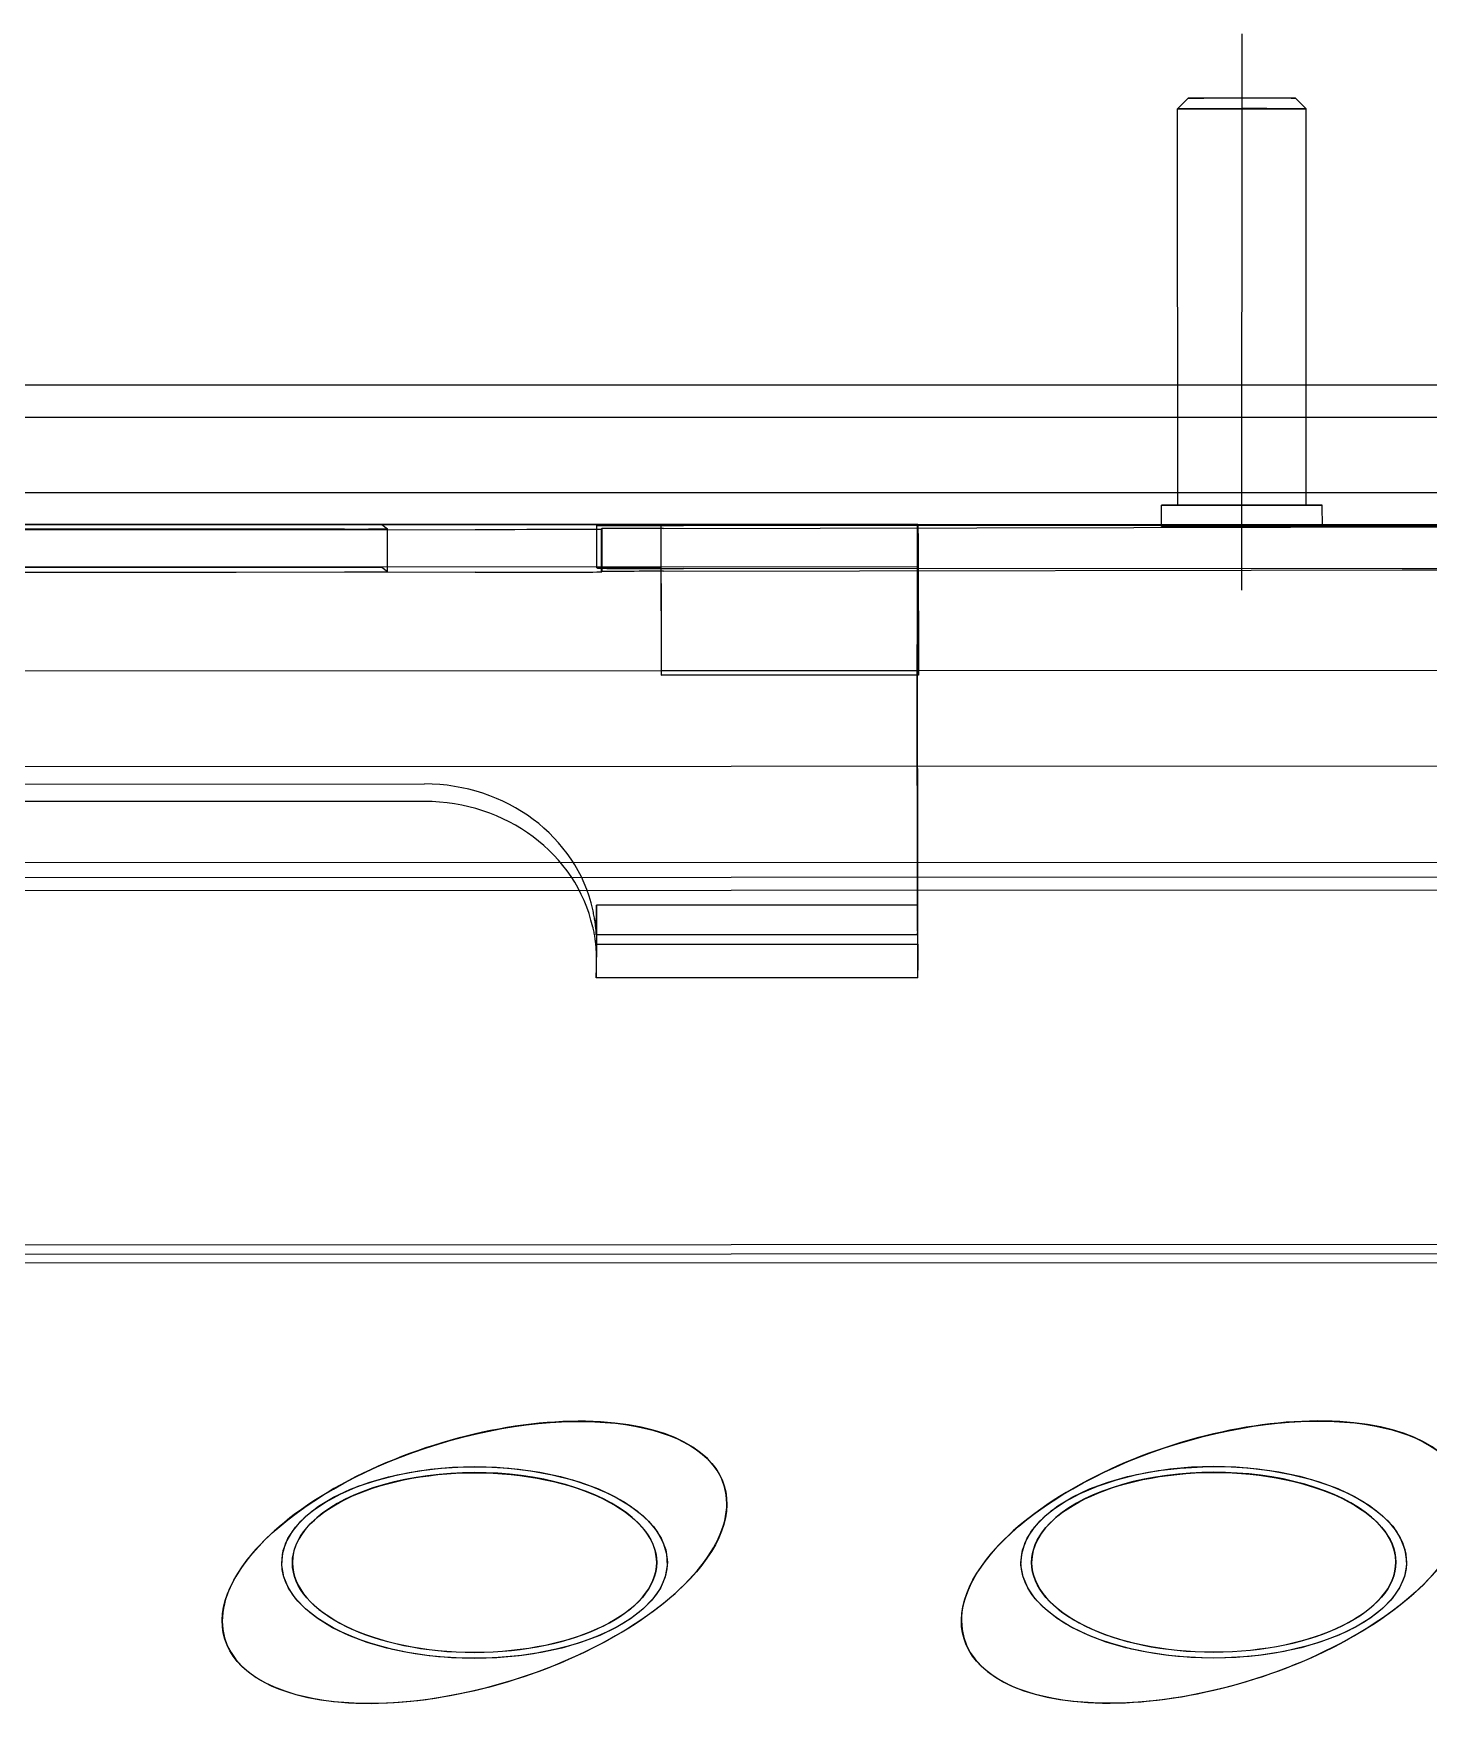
# Model space of a CAD drawing. Header units: millimetres. Extents: x 0 to 461941, y -159644 to 4828.
# Drawn here: x 230267.5 to 230332.6, y -149168.5 to -149089.6 of the extents above; entities that cross this region are included whole.
import ezdxf

# ---------------------------------------------------------------- set-up
doc = ezdxf.new("R2010")
doc.units = ezdxf.units.MM
doc.layers.add('AM_BOR', color=4, linetype='Continuous')
doc.layers.add('Xref Conv Decant Product Tote$0$EquipOther', color=90, linetype='Continuous')

# ---------------------------------------------------------------- blocks, each defined once
blk = doc.blocks.new('Xref Conv Decant Product Tote$0$Garvens ICS469-40 elev')
at = {"layer": 'Xref Conv Decant Product Tote$0$EquipOther', "ltscale": 0.5}
for p, q in [((371.056, 917.599), (372.071, 917.752)), ((371.953, 917.73), (372.502, 917.79)), ((372.071, 917.752), (373.114, 917.845)), ((372.502, 917.79), (373.055, 917.834)), ((373.055, 917.834), (373.613, 917.86)), ((373.114, 917.845), (374.172, 917.877)), ((373.613, 917.86), (374.172, 917.868)), ((374.172, 917.877), (375.229, 917.846)), ((374.172, 917.868), (374.731, 917.86)), ((374.731, 917.86), (375.288, 917.834)), ((375.229, 917.846), (376.272, 917.754)), ((375.288, 917.834), (375.84, 917.792)), ((375.84, 917.792), (376.388, 917.732)), ((376.272, 917.754), (377.287, 917.602)), ((405.556, 917.613), (406.571, 917.766)), ((405.911, 917.666), (406.453, 917.743)), ((406.453, 917.743), (407.002, 917.804)), ((406.571, 917.766), (407.614, 917.859)), ((407.002, 917.804), (407.555, 917.847)), ((407.555, 917.847), (408.113, 917.873)), ((407.614, 917.859), (408.672, 917.89)), ((408.113, 917.873), (408.672, 917.882)), ((408.672, 917.89), (409.729, 917.86)), ((408.672, 917.882), (409.231, 917.874)), ((409.231, 917.874), (409.787, 917.848)), ((409.729, 917.86), (410.772, 917.768)), ((409.787, 917.848), (410.34, 917.805)), ((410.34, 917.805), (410.888, 917.745)), ((410.772, 917.768), (411.787, 917.615)), ((410.888, 917.745), (411.428, 917.668)), ((368.317, 916.8), (369.166, 917.12)), ((368.414, 916.833), (368.873, 917.01)), ((368.873, 917.01), (369.351, 917.172)), ((369.166, 917.12), (370.083, 917.388)), ((369.351, 917.172), (369.846, 917.317)), ((369.846, 917.317), (370.355, 917.445)), ((370.083, 917.388), (371.056, 917.599)), ((370.355, 917.445), (370.878, 917.557)), ((370.878, 917.557), (371.411, 917.652)), ((371.411, 917.652), (371.953, 917.73)), ((376.388, 917.732), (376.928, 917.655)), ((376.928, 917.655), (377.459, 917.561)), ((377.287, 917.602), (378.258, 917.391)), ((377.459, 917.561), (377.98, 917.45)), ((377.98, 917.45), (378.488, 917.322)), ((378.258, 917.391), (379.174, 917.124)), ((378.488, 917.322), (378.982, 917.178)), ((378.982, 917.178), (379.458, 917.017)), ((379.174, 917.124), (380.021, 916.805)), ((379.458, 917.017), (379.915, 916.841)), ((402.817, 916.814), (403.666, 917.134)), ((402.914, 916.846), (403.373, 917.024)), ((403.373, 917.024), (403.851, 917.185)), ((403.666, 917.134), (404.583, 917.401)), ((403.851, 917.185), (404.345, 917.33)), ((404.345, 917.33), (404.855, 917.459)), ((404.583, 917.401), (405.556, 917.613)), ((404.855, 917.459), (405.378, 917.571)), ((405.378, 917.571), (405.911, 917.666)), ((411.428, 917.668), (411.959, 917.575)), ((411.787, 917.615), (412.758, 917.404)), ((411.959, 917.575), (412.48, 917.464)), ((412.48, 917.464), (412.988, 917.336)), ((412.758, 917.404), (413.674, 917.138)), ((412.988, 917.336), (413.482, 917.191)), ((413.482, 917.191), (413.958, 917.031)), ((413.674, 917.138), (414.52, 916.819)), ((413.958, 917.031), (414.415, 916.855)), ((366.808, 915.969), (367.17, 916.207)), ((366.873, 916.022), (367.549, 916.433)), ((367.17, 916.207), (367.56, 916.43)), ((367.549, 916.433), (368.317, 916.8)), ((367.56, 916.43), (367.976, 916.639)), ((367.976, 916.639), (368.414, 916.833)), ((379.915, 916.841), (380.351, 916.649)), ((380.021, 916.805), (380.787, 916.438)), ((380.351, 916.649), (380.764, 916.442)), ((380.764, 916.442), (381.152, 916.219)), ((380.787, 916.438), (381.461, 916.028)), ((381.152, 916.219), (381.513, 915.983)), ((401.308, 915.982), (401.67, 916.22)), ((401.373, 916.035), (402.049, 916.446)), ((401.67, 916.22), (402.06, 916.444)), ((402.049, 916.446), (402.817, 916.814)), ((402.06, 916.444), (402.476, 916.653)), ((402.476, 916.653), (402.914, 916.846)), ((414.415, 916.855), (414.851, 916.663)), ((414.52, 916.819), (415.286, 916.452)), ((414.851, 916.663), (415.264, 916.455)), ((415.264, 916.455), (415.652, 916.233)), ((415.286, 916.452), (415.961, 916.041)), ((415.652, 916.233), (416.013, 915.997)), ((365.833, 915.093), (366.298, 915.573)), ((365.914, 915.18), (366.178, 915.454)), ((366.178, 915.454), (366.476, 915.717)), ((366.298, 915.573), (366.873, 916.022)), ((366.476, 915.717), (366.808, 915.969)), ((381.461, 916.028), (382.033, 915.579)), ((381.513, 915.983), (381.843, 915.734)), ((381.843, 915.734), (382.14, 915.473)), ((382.033, 915.579), (382.495, 915.1)), ((382.14, 915.473), (382.402, 915.201)), ((385.936, 916.146), (385.936, 916.138)), ((400.333, 915.107), (400.798, 915.587)), ((400.414, 915.193), (400.678, 915.468)), ((400.678, 915.468), (400.976, 915.731)), ((400.798, 915.587), (401.373, 916.035)), ((400.976, 915.731), (401.308, 915.982)), ((415.961, 916.041), (416.533, 915.593)), ((416.013, 915.997), (416.343, 915.747)), ((416.343, 915.747), (416.639, 915.486)), ((416.533, 915.593), (416.995, 915.113)), ((416.639, 915.486), (416.902, 915.214)), ((420.436, 916.16), (420.436, 916.151)), ((365.351, 914.304), (365.498, 914.602)), ((365.486, 914.588), (365.833, 915.093)), ((365.498, 914.602), (365.686, 914.895)), ((365.686, 914.895), (365.914, 915.18)), ((382.402, 915.201), (382.629, 914.918)), ((382.495, 915.1), (382.84, 914.595)), ((382.629, 914.918), (382.818, 914.626)), ((382.818, 914.626), (382.966, 914.328)), ((382.84, 914.595), (383.061, 914.073)), ((399.761, 914.079), (399.986, 914.602)), ((399.851, 914.317), (399.998, 914.616)), ((399.986, 914.602), (400.333, 915.107)), ((399.998, 914.616), (400.186, 914.908)), ((400.186, 914.908), (400.414, 915.193)), ((416.902, 915.214), (417.129, 914.932)), ((416.995, 915.113), (417.34, 914.609)), ((417.129, 914.932), (417.317, 914.64)), ((417.317, 914.64), (417.466, 914.341)), ((417.34, 914.609), (417.561, 914.086)), ((365.164, 913.533), (365.261, 914.066)), ((365.18, 913.692), (365.244, 914)), ((365.244, 914), (365.351, 914.304)), ((365.261, 914.066), (365.486, 914.588)), ((382.966, 914.328), (383.073, 914.025)), ((383.061, 914.073), (383.156, 913.54)), ((383.073, 914.025), (383.137, 913.718)), ((399.664, 913.547), (399.761, 914.079)), ((399.68, 913.705), (399.744, 914.013)), ((399.744, 914.013), (399.851, 914.317)), ((417.466, 914.341), (417.572, 914.038)), ((417.561, 914.086), (417.655, 913.554)), ((417.572, 914.038), (417.637, 913.732)), ((365.159, 913.381), (365.18, 913.692)), ((365.159, 913.381), (365.159, 913.389)), ((365.234, 912.811), (365.159, 913.381)), ((365.194, 912.999), (365.164, 913.533)), ((365.659, 913.39), (365.659, 913.382)), ((382.659, 913.416), (382.659, 913.408)), ((383.159, 913.409), (383.087, 912.838)), ((383.156, 913.54), (383.122, 913.006)), ((383.137, 913.718), (383.159, 913.409)), ((383.159, 913.409), (383.159, 913.417)), ((399.659, 913.395), (399.68, 913.705)), ((399.659, 913.395), (399.659, 913.403)), ((399.734, 912.825), (399.659, 913.395)), ((399.694, 913.013), (399.664, 913.547)), ((399.852, 912.485), (399.694, 913.013)), ((400.159, 913.404), (400.159, 913.395)), ((417.159, 913.43), (417.159, 913.422)), ((417.622, 913.02), (417.461, 912.492)), ((417.659, 913.423), (417.587, 912.851)), ((417.655, 913.554), (417.622, 913.02)), ((417.637, 913.732), (417.659, 913.423)), ((417.659, 913.423), (417.659, 913.431)), ((365.353, 912.471), (365.194, 912.999)), ((365.452, 912.254), (365.234, 912.811)), ((365.636, 911.957), (365.353, 912.471)), ((365.808, 911.717), (365.452, 912.254)), ((382.87, 912.28), (382.516, 911.743)), ((382.961, 912.478), (382.674, 911.963)), ((383.087, 912.838), (382.87, 912.28)), ((383.122, 913.006), (382.961, 912.478)), ((399.951, 912.268), (399.734, 912.825)), ((400.136, 911.97), (399.852, 912.485)), ((400.308, 911.731), (399.951, 912.268)), ((417.37, 912.293), (417.016, 911.756)), ((417.461, 912.492), (417.174, 911.977)), ((417.587, 912.851), (417.37, 912.293)), ((366.04, 911.464), (365.636, 911.957)), ((366.291, 911.213), (365.808, 911.717)), ((366.558, 910.999), (366.04, 911.464)), ((382.267, 911.47), (381.747, 911.005)), ((382.516, 911.743), (382.033, 911.236)), ((382.674, 911.963), (382.267, 911.47)), ((400.54, 911.477), (400.136, 911.97)), ((400.791, 911.227), (400.308, 911.731)), ((401.058, 911.012), (400.54, 911.477)), ((416.767, 911.484), (416.246, 911.018)), ((417.016, 911.756), (416.533, 911.25)), ((417.174, 911.977), (416.767, 911.484)), ((366.889, 910.75), (366.291, 911.213)), ((367.183, 910.569), (366.558, 910.999)), ((367.589, 910.33), (366.889, 910.75)), ((381.437, 910.77), (380.738, 910.349)), ((381.747, 911.005), (381.12, 910.574)), ((382.033, 911.236), (381.437, 910.77)), ((396.883, 910.657), (396.883, 910.649)), ((401.389, 910.763), (400.791, 911.227)), ((401.683, 910.582), (401.058, 911.012)), ((402.089, 910.344), (401.389, 910.763)), ((415.937, 910.784), (415.238, 910.362)), ((416.246, 911.018), (415.62, 910.588)), ((416.533, 911.25), (415.937, 910.784)), ((367.904, 910.179), (367.183, 910.569)), ((368.374, 909.961), (367.589, 910.33)), ((368.712, 909.836), (367.904, 910.179)), ((369.232, 909.646), (368.374, 909.961)), ((379.952, 909.977), (379.094, 909.659)), ((380.396, 910.184), (379.586, 909.84)), ((380.738, 910.349), (379.952, 909.977)), ((381.12, 910.574), (380.396, 910.184)), ((402.404, 910.193), (401.683, 910.582)), ((402.874, 909.975), (402.089, 910.344)), ((403.212, 909.849), (402.404, 910.193)), ((403.732, 909.659), (402.874, 909.975)), ((414.452, 909.99), (413.594, 909.672)), ((414.896, 910.198), (414.086, 909.854)), ((415.238, 910.362), (414.452, 909.99)), ((415.62, 910.588), (414.896, 910.198)), ((369.595, 909.542), (368.712, 909.836)), ((370.149, 909.385), (369.232, 909.646)), ((370.54, 909.303), (369.595, 909.542)), ((371.114, 909.182), (370.149, 909.385)), ((371.534, 909.121), (370.54, 909.303)), ((372.111, 909.036), (371.114, 909.182)), ((372.565, 908.999), (371.534, 909.121)), ((376.76, 909.123), (375.729, 909)), ((377.212, 909.19), (376.215, 909.042)), ((377.755, 909.306), (376.76, 909.123)), ((378.177, 909.396), (377.212, 909.19)), ((378.702, 909.546), (377.755, 909.306)), ((379.094, 909.659), (378.177, 909.396)), ((379.586, 909.84), (378.702, 909.546)), ((404.095, 909.556), (403.212, 909.849)), ((404.649, 909.399), (403.732, 909.659)), ((405.04, 909.317), (404.095, 909.556)), ((405.614, 909.195), (404.649, 909.399)), ((406.034, 909.135), (405.04, 909.317)), ((406.611, 909.05), (405.614, 909.195)), ((407.065, 909.012), (406.034, 909.135)), ((411.26, 909.137), (410.228, 909.014)), ((411.712, 909.203), (410.715, 909.055)), ((412.255, 909.32), (411.26, 909.137)), ((412.677, 909.41), (411.712, 909.203)), ((413.202, 909.56), (412.255, 909.32)), ((413.594, 909.672), (412.677, 909.41)), ((414.086, 909.854), (413.202, 909.56)), ((373.131, 908.95), (372.111, 909.036)), ((373.617, 908.937), (372.565, 908.999)), ((374.163, 908.921), (373.131, 908.95)), ((374.676, 908.938), (373.617, 908.937)), ((375.195, 908.952), (374.163, 908.921)), ((375.729, 909), (374.676, 908.938)), ((376.215, 909.042), (375.195, 908.952)), ((407.631, 908.963), (406.611, 909.05)), ((408.117, 908.951), (407.065, 909.012)), ((408.663, 908.935), (407.631, 908.963)), ((409.176, 908.951), (408.117, 908.951)), ((409.695, 908.966), (408.663, 908.935)), ((410.228, 909.014), (409.176, 908.951)), ((410.715, 909.055), (409.695, 908.966)), ((563.119, 899.482), (342.12, 899.394)), ((563.12, 899.067), (342.12, 898.98)), ((342.121, 898.565), (563.121, 898.653)), ((342.121, 898.565), (563.121, 898.653)), ((592.621, 881.501), (312.622, 881.39)), ((327.657, 882.016), (577.657, 882.115)), ((595.618, 880.812), (309.619, 880.699)), ((312.631, 876.229), (437.63, 876.279)), ((387.94, 871.781), (350.459, 871.766))]:
    blk.add_line(p, q, dxfattribs=at)
at = {"layer": 'Xref Conv Decant Product Tote$0$EquipOther', "ltscale": 2.855563}
for p, q in [((387.97, 884.553), (387.975, 885.773)), ((402.97, 884.559), (402.975, 885.779)), ((387.978, 883.946), (387.972, 882.726)), ((402.978, 883.952), (402.972, 882.732)), ((387.944, 871.988), (387.945, 868.988)), ((399.952, 866.988), (402.952, 866.989))]:
    blk.add_line(p, q, dxfattribs=at)
at = {"layer": 'Xref Conv Decant Product Tote$0$EquipOther', "ltscale": 14.278216}
for p, q in [((387.979, 886.119), (402.979, 886.125)), ((402.97, 884.559), (387.97, 884.553)), ((387.979, 884.119), (402.979, 884.125)), ((387.972, 882.726), (402.972, 882.732))]:
    blk.add_line(p, q, dxfattribs=at)
at = {"layer": 'Xref Conv Decant Product Tote$0$EquipOther', "ltscale": 1.555836}
for p, q in [((402.985, 885.016), (402.985, 885.063)), ((402.986, 884.967), (402.985, 885.016)), ((402.988, 884.918), (402.986, 884.967)), ((402.99, 884.868), (402.988, 884.918)), ((402.992, 884.817), (402.99, 884.868)), ((402.996, 884.766), (402.992, 884.817)), ((402.999, 884.714), (402.996, 884.766)), ((403.004, 884.661), (402.999, 884.714)), ((403.008, 884.607), (403.004, 884.661)), ((403.014, 884.553), (403.008, 884.607)), ((403.02, 884.498), (403.014, 884.553)), ((403.026, 884.443), (403.02, 884.498)), ((403.033, 884.387), (403.026, 884.443)), ((403.041, 884.331), (403.033, 884.387)), ((403.049, 884.274), (403.041, 884.331)), ((403.057, 884.217), (403.049, 884.274)), ((403.067, 884.16), (403.057, 884.217)), ((403.076, 884.102), (403.067, 884.16)), ((403.086, 884.044), (403.076, 884.102)), ((403.097, 883.986), (403.086, 884.044)), ((403.108, 883.928), (403.097, 883.986)), ((403.12, 883.869), (403.108, 883.928)), ((403.132, 883.811), (403.12, 883.869)), ((403.145, 883.752), (403.132, 883.811))]:
    blk.add_line(p, q, dxfattribs=at)
at = {"layer": 'Xref Conv Decant Product Tote$0$EquipOther', "ltscale": 1.903676}
for p, q in [((387.97, 884.553), (387.972, 882.726)), ((402.972, 882.732), (402.97, 884.559)), ((387.94, 871.992), (387.944, 871.988)), ((399.939, 871.997), (399.944, 871.993)), ((402.736, 867.162), (402.736, 865.162)), ((402.952, 866.989), (402.953, 864.989)), ((412.726, 867.174), (412.726, 865.174))]:
    blk.add_line(p, q, dxfattribs=at)
at = {"layer": 'Xref Conv Decant Product Tote$0$EquipOther', "ltscale": 1.743572}
for p, q in [((402.98, 884.067), (402.981, 884.048)), ((402.981, 884.048), (402.981, 884.026)), ((402.981, 884.026), (402.982, 884.001)), ((402.982, 884.001), (402.984, 883.974)), ((402.984, 883.974), (402.985, 883.945)), ((402.985, 883.945), (402.988, 883.912)), ((402.988, 883.912), (402.99, 883.877)), ((402.99, 883.877), (402.994, 883.838)), ((402.994, 883.838), (402.998, 883.797)), ((402.998, 883.797), (403.002, 883.754)), ((403.002, 883.754), (403.007, 883.708)), ((403.007, 883.708), (403.013, 883.66)), ((403.013, 883.66), (403.02, 883.609)), ((403.02, 883.609), (403.027, 883.556)), ((403.027, 883.556), (403.035, 883.5)), ((403.035, 883.5), (403.044, 883.443)), ((403.044, 883.443), (403.054, 883.384)), ((403.054, 883.384), (403.065, 883.323)), ((403.065, 883.323), (403.076, 883.261)), ((403.076, 883.261), (403.088, 883.198)), ((403.088, 883.198), (403.1, 883.134)), ((403.1, 883.134), (403.113, 883.069)), ((403.113, 883.069), (403.127, 883.004)), ((403.127, 883.004), (403.142, 882.938))]:
    blk.add_line(p, q, dxfattribs=at)
at = {"layer": 'Xref Conv Decant Product Tote$0$EquipOther', "ltscale": 13.72587}
for p, q in [((387.988, 883.746), (388.006, 870.573)), ((388.002, 869.759), (387.984, 882.932))]:
    blk.add_line(p, q, dxfattribs=at)
at = {"layer": 'Xref Conv Decant Product Tote$0$EquipOther', "ltscale": 25.386847}
for p, q in [((410.996, 877.89), (494.995, 877.923)), ((494.992, 877.11), (410.992, 877.077))]:
    blk.add_line(p, q, dxfattribs=at)
at = {"layer": 'Xref Conv Decant Product Tote$0$EquipOther', "ltscale": 11.422553}
for p, q in [((387.94, 871.992), (399.939, 871.997)), ((399.944, 871.993), (387.944, 871.988))]:
    blk.add_line(p, q, dxfattribs=at)
at = {"layer": 'Xref Conv Decant Product Tote$0$EquipOther', "ltscale": 0.200742}
for p, q in [((387.94, 871.781), (387.94, 871.992)), ((399.939, 871.997), (399.94, 871.786))]:
    blk.add_line(p, q, dxfattribs=at)
at = {"layer": 'Xref Conv Decant Product Tote$0$EquipOther', "ltscale": 11.42672}
blk.add_line((399.944, 871.785), (387.94, 871.781), dxfattribs=at)
at = {"layer": 'Xref Conv Decant Product Tote$0$EquipOther'}
for p, q in [((387.941, 868.992), (387.94, 871.781)), ((399.94, 871.786), (399.941, 868.997)), ((437.632, 871.8), (399.944, 871.785)), ((399.945, 868.993), (399.944, 871.786)), ((372.847, 842.066), (372.863, 868.036)), ((399.843, 867.15), (363.264, 867.083)), ((402.713, 865.18), (402.712, 867.18)), ((408.625, 867.196), (436.197, 867.22)), ((728, 864.972), (178, 864.972)), ((399.844, 865.15), (363.265, 865.083)), ((365.37, 865.041), (369.091, 865.038)), ((369.091, 865.065), (369.092, 864.065)), ((376.591, 865.068), (376.592, 864.068)), ((376.591, 865.034), (398.912, 865.02)), ((388, 864.946), (387.951, 864.985)), ((388, 864.946), (518, 864.997)), ((399.951, 864.99), (399.953, 864.988)), ((399.953, 865.019), (399.953, 864.988)), ((399.953, 864.988), (402.953, 864.989)), ((402.736, 865.162), (402.713, 865.18)), ((402.953, 864.989), (402.927, 865.01)), ((436.198, 865.22), (408.626, 865.196)), ((412.98, 864.971), (412.726, 865.174)), ((414.722, 865.178), (490.722, 865.208)), ((490.984, 864.999), (414.985, 864.969)), ((726.5, 863.472), (179.5, 863.472)), ((369.842, 864.065), (369.849, 845.565)), ((375.842, 864.067), (375.849, 845.567)), ((183, 859.972), (723, 859.972)), ((184.5, 858.472), (721.5, 858.472)), ((370.349, 845.065), (369.849, 845.565)), ((375.349, 845.067), (375.849, 845.567))]:
    blk.add_line(p, q, dxfattribs=at)
at = {"layer": 'Xref Conv Decant Product Tote$0$EquipOther', "ltscale": 0.197419}
blk.add_line((399.944, 871.786), (399.944, 871.993), dxfattribs=at)
at = {"layer": 'Xref Conv Decant Product Tote$0$EquipOther', "ltscale": 23.381569}
blk.add_line((365.369, 867.041), (398.911, 867.02), dxfattribs=at)
at = {"layer": 'Xref Conv Decant Product Tote$0$EquipOther', "ltscale": 26.986702}
blk.add_line((387.999, 866.946), (387.95, 866.985), dxfattribs=at)
at = {"layer": 'Xref Conv Decant Product Tote$0$EquipOther', "ltscale": 26.19278}
blk.add_line((387.999, 866.946), (517.999, 866.997), dxfattribs=at)
at = {"layer": 'Xref Conv Decant Product Tote$0$EquipOther', "ltscale": 0.951788}
blk.add_line((399.95, 866.99), (399.952, 866.988), dxfattribs=at)
at = {"layer": 'Xref Conv Decant Product Tote$0$EquipOther', "ltscale": 1.873689}
blk.add_line((399.952, 866.988), (399.953, 865.019), dxfattribs=at)
at = {"layer": 'Xref Conv Decant Product Tote$0$EquipOther', "ltscale": 10.004777}
blk.add_line((402.712, 867.18), (402.735, 867.162), dxfattribs=at)
at = {"layer": 'Xref Conv Decant Product Tote$0$EquipOther', "ltscale": 11.258281}
blk.add_line((402.926, 867.01), (402.952, 866.989), dxfattribs=at)
at = {"layer": 'Xref Conv Decant Product Tote$0$EquipOther', "ltscale": 25.496746}
blk.add_line((412.726, 867.174), (412.98, 866.971), dxfattribs=at)
at = {"layer": 'Xref Conv Decant Product Tote$0$EquipOther', "ltscale": 26.250345}
for p, q in [((490.721, 867.208), (414.721, 867.178)), ((414.984, 866.969), (490.984, 866.999))]:
    blk.add_line(p, q, dxfattribs=at)
at = {"layer": 'Xref Conv Decant Product Tote$0$EquipOther', "ltscale": 8.233108}
blk.add_line((369.091, 865.038), (376.591, 865.034), dxfattribs=at)
at = {"layer": 'Xref Conv Decant Product Tote$0$EquipOther', "ltscale": 0.5}
for centre, major_axis, ratio in [((374.159, 913.395), (11.653, 3.579), 0.474107), ((408.659, 913.409), (11.653, 3.579), 0.474107), ((374.159, 913.403), (-8.5, -0.012), 0.493404), ((408.659, 913.417), (-8.5, -0.012), 0.493404)]:
    blk.add_ellipse(centre, major_axis=major_axis, ratio=ratio, dxfattribs=at)
for centre, major_axis, ratio, start_param, end_param in [((408.659, 913.4), (11.653, 3.579), 0.474107, 6.13955, 9.281143), ((374.159, 913.387), (11.653, 3.579), 0.474107, 6.13955, 9.281143), ((374.159, 913.395), (8.5, 0.012), 0.493404, 0.001202, 3.140817), ((408.659, 913.409), (8.5, 0.012), 0.493404, 0.001202, 3.140817), ((374.159, 913.387), (11.653, 3.579), 0.474107, 2.997957, 6.13955), ((408.659, 913.4), (11.653, 3.579), 0.474107, 2.997957, 6.13955), ((374.159, 913.395), (8.5, 0.012), 0.493404, 3.140817, 6.284387), ((408.659, 913.409), (8.5, 0.012), 0.493404, 3.140817, 6.284387)]:
    blk.add_ellipse(centre, major_axis=major_axis, ratio=ratio, start_param=start_param, end_param=end_param, dxfattribs=at)
at = {"layer": 'Xref Conv Decant Product Tote$0$EquipOther', "ltscale": 5.980787}
blk.add_ellipse((387.98, 882.119), major_axis=(-0.002, 4), ratio=0.002188, start_param=5.131267, end_param=6.702063, dxfattribs=at)
at = {"layer": 'Xref Conv Decant Product Tote$0$EquipOther', "ltscale": 4.434389}
blk.add_ellipse((402.98, 882.125), major_axis=(-0.002, 4), ratio=0.002188, start_param=5.537407, end_param=6.702063, dxfattribs=at)
at = {"layer": 'Xref Conv Decant Product Tote$0$EquipOther', "ltscale": 2.990344}
for centre, major_axis, ratio, start_param, end_param in [((387.98, 882.119), (-0.001, 2), 0.002188, 5.131267, 6.702063), ((387.949, 868.985), (0.001, -2), 0.002188, 4.710643, 6.281439), ((414.726, 867.175), (-2, -0.001), 0.001746, 4.714577, 6.285374), ((414.98, 866.972), (-2, -0.001), 0.001746, 0.002188, 1.572985)]:
    blk.add_ellipse(centre, major_axis=major_axis, ratio=ratio, start_param=start_param, end_param=end_param, dxfattribs=at)
at = {"layer": 'Xref Conv Decant Product Tote$0$EquipOther', "ltscale": 1.255956}
blk.add_ellipse((402.98, 882.125), major_axis=(-0.001, 2), ratio=0.002188, start_param=6.042292, end_param=6.702063, dxfattribs=at)
at = {"layer": 'Xref Conv Decant Product Tote$0$EquipOther', "ltscale": 10.447481}
for centre in [(410.986, 885.199), (410.982, 884.385)]:
    blk.add_ellipse(centre, major_axis=(-8, 0.036), ratio=0.913544, start_param=0.204221, end_param=1.576176, dxfattribs=at)
at = {"layer": 'Xref Conv Decant Product Tote$0$EquipOther', "ltscale": 7.582336}
blk.add_ellipse((387.998, 868.946), major_axis=(0.002, -4), ratio=0.002188, start_param=6.281439, end_param=8.27286, dxfattribs=at)
at = {"layer": 'Xref Conv Decant Product Tote$0$EquipOther', "ltscale": 3.791118}
blk.add_ellipse((387.998, 868.946), major_axis=(0.001, -2), ratio=0.002188, start_param=6.281439, end_param=8.27286, dxfattribs=at)
at = {"layer": 'Xref Conv Decant Product Tote$0$EquipOther'}
for centre, major_axis, ratio, start_param, end_param in [((387.949, 868.985), (-0.002, 4), 0.002188, 1.56905, 2.053496), ((399.949, 868.99), (-0.002, 4), 0.002188, 1.56905, 2.048609), ((399.949, 868.99), (-0.001, 2), 0.002188, 1.56905, 2.738038), ((394.736, 867.159), (8, 0.003), 0.001746, 5.404838, 6.207275), ((410.712, 867.183), (-8, -0.003), 0.001746, 4.976377, 6.283185), ((372.841, 865.066), (-15, -0.006), 0.001746, 5.404838, 7.332571), ((372.841, 865.066), (-3.75, -0.001), 0.001746, 3.141593, 6.283185), ((387.949, 868.985), (0.002, -4), 0.002188, 6.13806, 6.281439), ((394.927, 865.006), (8, 0.003), 0.001746, 0.002188, 1.049386), ((394.736, 865.159), (8, 0.003), 0.001746, 5.404838, 6.285374), ((399.949, 868.99), (0.002, -4), 0.002188, 6.161112, 6.281439), ((410.713, 865.183), (-8, -0.003), 0.001746, 4.976377, 6.285374), ((414.726, 865.175), (-2, -0.001), 0.001746, 4.714577, 6.285374), ((414.98, 864.972), (-2, -0.001), 0.001746, 0.002188, 1.572985), ((372.842, 864.066), (-3.75, -0.001), 0.001746, 2.498092, 6.926686), ((372.842, 864.066), (-3, -0.001), 0.001746, 3.141593, 6.283186), ((372.849, 845.566), (3, 0.001), 0.001746, 6.281439, 9.426524)]:
    blk.add_ellipse(centre, major_axis=major_axis, ratio=ratio, start_param=start_param, end_param=end_param, dxfattribs=at)
at = {"layer": 'Xref Conv Decant Product Tote$0$EquipOther', "ltscale": 14.983363}
blk.add_ellipse((372.841, 867.066), major_axis=(-15, -0.006), ratio=0.001746, start_param=0, end_param=1.049386, dxfattribs=at)
at = {"layer": 'Xref Conv Decant Product Tote$0$EquipOther', "ltscale": 3.590311}
blk.add_ellipse((387.949, 868.985), major_axis=(0.002, -4), ratio=0.002188, start_param=5.195089, end_param=6.13806, dxfattribs=at)
at = {"layer": 'Xref Conv Decant Product Tote$0$EquipOther', "ltscale": 7.974416}
blk.add_ellipse((394.927, 867.006), major_axis=(8, 0.003), ratio=0.001746, start_param=0.002188, end_param=1.049386, dxfattribs=at)
at = {"layer": 'Xref Conv Decant Product Tote$0$EquipOther', "ltscale": 3.69669}
blk.add_ellipse((399.949, 868.99), major_axis=(0.002, -4), ratio=0.002188, start_param=5.190201, end_param=6.161112, dxfattribs=at)
at = {"layer": 'Xref Conv Decant Product Tote$0$EquipOther', "ltscale": 0.764854}
blk.add_ellipse((399.949, 868.99), major_axis=(0.001, -2), ratio=0.002188, start_param=5.87963, end_param=6.281439, dxfattribs=at)
at = {"layer": 'Xref Conv Decant Product Tote$0$EquipOther', "ltscale": 0.016564}
blk.add_ellipse((410.712, 867.183), major_axis=(-8, -0.003), ratio=0.001746, start_param=0.000001, end_param=0.002189, dxfattribs=at)
at = {"layer": 'Xref Conv Decant Product Tote$0$EquipOther', "ltscale": 0.594626}
blk.add_ellipse((394.736, 867.159), major_axis=(8, 0.003), ratio=0.001746, start_param=6.207275, end_param=6.285374, dxfattribs=at)
at = {"layer": 'Xref Conv Decant Product Tote$0$EquipOther', "ltscale": 11.214064}
blk.add_ellipse((372.841, 865.066), major_axis=(3.75, 0.001), ratio=0.001746, start_param=3.141593, end_param=6.283185, dxfattribs=at)
at = {"layer": 'Xref Conv Decant Product Tote$0$EquipOther', "ltscale": 8.971231}
blk.add_ellipse((372.842, 864.066), major_axis=(3, 0.001), ratio=0.001746, start_param=3.141593, end_param=6.283185, dxfattribs=at)
at = {"layer": 'Xref Conv Decant Product Tote$0$EquipOther', "ltscale": 6.620008}
blk.add_ellipse((372.842, 864.066), major_axis=(-3.75, -0.001), ratio=0.001746, start_param=0.643501, end_param=2.498092, dxfattribs=at)
at = {"layer": 'Xref Conv Decant Product Tote$0$EquipOther', "ltscale": 8.961258}
blk.add_ellipse((372.849, 845.566), major_axis=(-3, -0.001), ratio=0.001746, start_param=0.001746, end_param=3.139846, dxfattribs=at)
at = {"layer": 'Xref Conv Decant Product Tote$0$EquipOther'}
blk.add_ellipse((372.849, 845.066), major_axis=(-2.5, -0.001), ratio=0.001746, dxfattribs=at)
blk = doc.blocks.new('Xref Conv Decant Product Tote')
at = {"layer": 'Xref Conv Decant Product Tote$0$EquipOther', "rotation": 180}
blk.add_blockref('Xref Conv Decant Product Tote$0$Garvens ICS469-40 elev', (230696.761, -148247.567), dxfattribs=at)

msp = doc.modelspace()

# ---------------------------------------------------------------- block references
msp.add_blockref('Xref Conv Decant Product Tote', (0, 0))
at = {"layer": 'AM_BOR'}
msp.add_blockref('Xref Conv Decant Product Tote', (0, 0), dxfattribs=at)

doc.saveas('drawing.dxf')
